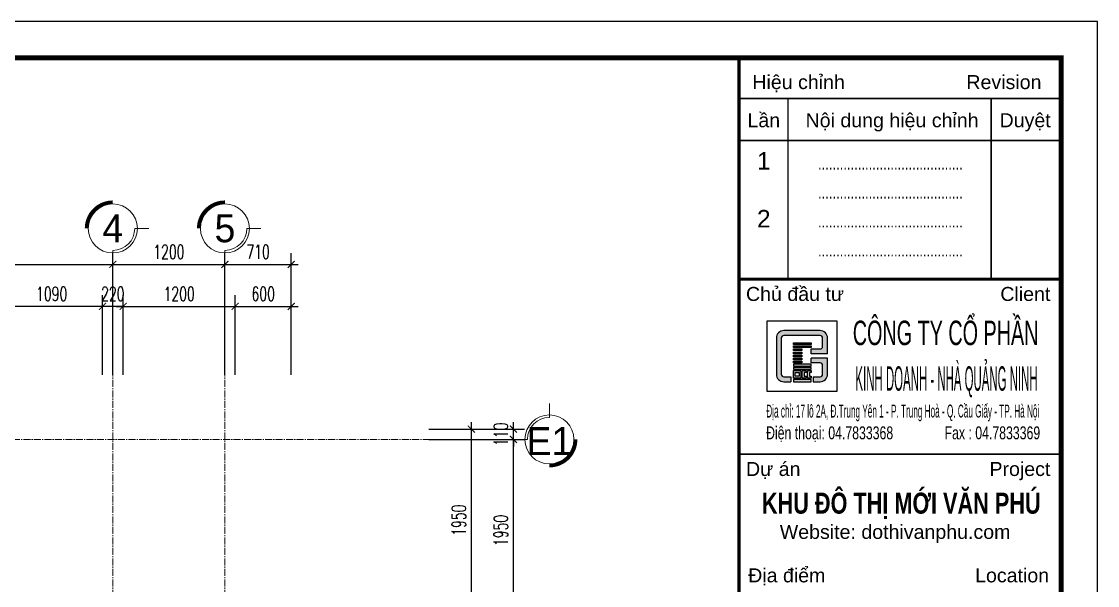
# Model space of a CAD drawing. Header units: millimetres. Extents: x -229618 to 2906, y -178063 to 96806.
# Drawn here: x -197630 to -186113, y -72588 to -66547 of the extents above; entities that cross this region are included whole.
import ezdxf
from ezdxf.enums import TextEntityAlignment as Align

# ---------------------------------------------------------------- set-up
doc = ezdxf.new("R2010")
doc.units = ezdxf.units.MM
doc.header["$LTSCALE"] = 200
doc.header["$MEASUREMENT"] = 0
doc.header["$PDMODE"] = 3
doc.header["$PDSIZE"] = 50
doc.linetypes.add('CENTER2', pattern=[1.125, 0.75, -0.125, 0.125, -0.125])
doc.layers.get('0').update_dxf_attribs({"color": 95, "linetype": 'CONTINUOUS'})
doc.layers.get('DEFPOINTS').update_dxf_attribs({"linetype": 'CONTINUOUS'})
for name, color, linetype in [('DIM', 251, 'CONTINUOUS'), ('KHUNGTEN', 7, 'CONTINUOUS'), ('MANH', 9, 'CONTINUOUS'), ('TEXT', 33, 'CONTINUOUS')]:
    doc.layers.add(name, color=color, linetype=linetype)
for name, color, linetype, lineweight in [('hatch', 250, 'CONTINUOUS', 5), ('thay', 7, 'CONTINUOUS', 18), ('tim', 18, 'CENTER2', 9)]:
    doc.layers.add(name, color=color, linetype=linetype, lineweight=lineweight)
doc.layers.add('in', color=203, linetype='CONTINUOUS', lineweight=5, plot=False)
doc.styles.add('Aria H B iso', font='Vharialb_0.ttf')
doc.styles.add('Aria H iso', font='Vharial_0.ttf')
doc.styles.add('Arial iso', font='vnarial_0.ttf')
doc.styles.add('Arial N  iso', font='vnarialn_0.ttf')
doc.styles.add('dam', font='Vhavanb_0.ttf', dxfattribs={"width": 0.9, "height": 450})
doc.styles.add('khung', font='Vhcentn_0.ttf')
doc.styles.add('NHO2', font='vncc-rms.shx', dxfattribs={"width": 0.65})
doc.styles.add('Scale', font='vnsimli.shx', dxfattribs={"width": 0.65, "bigfont": 'bigfont.shx'})
doc.dimstyles.new('Scale', dxfattribs={"dimscale": 75, "dimtxt": 2, "dimasz": 1, "dimexe": 1.6, "dimexo": 0, "dimgap": 0.8, "dimtad": 1, "dimdec": 0, "dimzin": 0, "dimdsep": 46, "dimtxsty": 'Scale', "dimblk": 'ARCHTICK', "dimcen": 0.1, "dimdle": 1, "dimclrd": 256, "dimclre": 256, "dimclrt": 3, "dimadec": 0, "dimazin": 0, "dimtfac": 1, "dimtdec": 0, "dimtix": 1, "dimtmove": 2, "dimatfit": 3, "dimldrblk": 'ARCHTICK', "dimfxl": 0, "dimtolj": 1, "dimtzin": 0, "dimarcsym": 0})

# ---------------------------------------------------------------- blocks, each defined once
blk = doc.blocks.new('LO GO NHA QUANG NINH')
at = {"layer": 'hatch', "lineweight": -2}
for points in [[(865, 759, 0.414214), (759, 865), (241, 865, 0.414214), (135, 759), (135, 500), (205, 500), (205, 759, -0.414214), (241, 795), (759, 795, -0.414214), (795, 759), (795, 640, -0.414214), (759, 604), (632, 604), (632, 533), (865, 533)], [(342, 205), (241, 205, -0.414214), (205, 241), (205, 500), (135, 500), (135, 241, 0.414214), (241, 135), (342, 135)], [(865, 474), (632, 474), (632, 404), (759, 404, -0.414214), (795, 368), (795, 241, -0.414214), (759, 205), (658, 205), (658, 135), (759, 135, 0.414214), (865, 241)]]:
    blk.add_hatch(color=32, dxfattribs=at).paths.add_polyline_path(points)
h = blk.add_hatch(color=32, dxfattribs=at)
h.paths.add_polyline_path([(378, 428), (499, 428), (499, 404), (378, 404)])
h.paths.add_polyline_path([(378, 472), (499, 472), (499, 448), (378, 448)])
h.paths.add_polyline_path([(378, 516), (499, 516), (499, 492), (378, 492)])
h.paths.add_polyline_path([(378, 560), (499, 560), (499, 536), (378, 536)])
h.paths.add_polyline_path([(378, 604), (499, 604), (499, 580), (378, 580)])
h.paths.add_polyline_path([(378, 648), (632, 648), (632, 624), (378, 624)])
h.paths.add_polyline_path([(378, 692), (632, 692), (632, 668), (378, 668)])
h = blk.add_hatch(color=32, dxfattribs=at)
h.paths.add_polyline_path([(378, 316), (632, 316), (632, 340), (378, 340)])
h.paths.add_polyline_path([(378, 360), (632, 360), (632, 384), (378, 384)])
h.paths.add_polyline_path([(632, 216), (632, 188), (578, 188), (578, 296), (632, 296), (632, 268), (606, 268), (606, 216)])
h.paths.add_polyline_path([(558, 216), (558, 188), (503, 188), (503, 296), (558, 296), (558, 268), (532, 268), (532, 216)])
h.paths.add_polyline_path([(458, 216), (403, 216), (403, 268), (458, 268)], flags=16)
h.paths.add_polyline_path([(483, 188), (378, 188), (378, 296), (483, 296)])
h.paths.add_polyline_path([(378, 135), (632, 135), (632, 168), (378, 168)])
for p, q in [((632, 533), (632, 604)), ((865, 533), (632, 533)), ((865, 474), (632, 474)), ((632, 404), (632, 474)), ((342, 205), (342, 135)), ((658, 205), (658, 135))]:
    blk.add_line(p, q, dxfattribs=at)
for points in [[(865, 533), (865, 759, 0.414214), (759, 865), (241, 865, 0.414214), (135, 759), (135, 241, 0.414214), (241, 135), (342, 135)], [(632, 604), (759, 604, 0.414214), (795, 640), (795, 759, 0.414214), (759, 795), (241, 795, 0.414214), (205, 759), (205, 241, 0.414214), (241, 205), (342, 205)], [(658, 135), (759, 135, 0.414214), (865, 241), (865, 474)], [(658, 205), (759, 205, 0.414214), (795, 241), (795, 368, 0.414214), (759, 404), (632, 404)]]:
    blk.add_lwpolyline(points, format="xyb", dxfattribs=at)
for points in [[(378, 692), (632, 692), (632, 668), (378, 668)], [(378, 648), (632, 648), (632, 624), (378, 624)], [(378, 604), (499, 604), (499, 580), (378, 580)], [(378, 560), (499, 560), (499, 536), (378, 536)], [(378, 516), (499, 516), (499, 492), (378, 492)], [(378, 472), (499, 472), (499, 448), (378, 448)], [(378, 428), (499, 428), (499, 404), (378, 404)], [(378, 360), (632, 360), (632, 384), (378, 384)], [(378, 316), (632, 316), (632, 340), (378, 340)], [(483, 188), (378, 188), (378, 296), (483, 296)], [(378, 135), (632, 135), (632, 168), (378, 168)], [(458, 216), (403, 216), (403, 268), (458, 268)]]:
    blk.add_lwpolyline(points, close=True, dxfattribs=at)
for points in [[(558, 216), (558, 188), (503, 188), (503, 296), (558, 296), (558, 268), (532, 268), (532, 216), (558, 216)], [(632, 216), (632, 188), (578, 188), (578, 296), (632, 296), (632, 268), (606, 268), (606, 216), (632, 216)]]:
    blk.add_lwpolyline(points, dxfattribs=at)
at = {"layer": 'thay', "lineweight": -2}
blk.add_lwpolyline([(0, 0), (1000, 0), (1000, 1000), (0, 1000)], close=True, dxfattribs=at)
blk = doc.blocks.new('KhungA3')
at = {"layer": 'DEFPOINTS', "color": 8}
blk.add_lwpolyline([(-3.74, 3.81), (416.31, 3.81), (416.31, 300.81), (-3.74, 300.81)], close=True, dxfattribs=at)
at = {"layer": 'KHUNGTEN', "color": 4}
for points, const_width in [([(7.54, 8.99), (411.13, 8.99), (411.13, 295.64), (7.54, 295.64)], 0.724), ([(365.13, 295.64), (411.13, 295.64), (411.13, 8.99), (365.13, 8.99)], 0.466)]:
    blk.add_lwpolyline(points, close=True, dxfattribs=dict(at, const_width=const_width))
at = {"layer": 'KHUNGTEN', "color": 8, "const_width": 0.207}
for points in [[(365.13, 289.81), (411.13, 289.81)], [(372.13, 289.81), (372.13, 264.01)], [(401.13, 289.81), (401.13, 264.01)], [(365.13, 283.81), (411.13, 283.81)], [(365.13, 239.01), (411.13, 239.01)]]:
    blk.add_lwpolyline(points, dxfattribs=at)
at = {"layer": 'KHUNGTEN', "color": 4, "const_width": 0.466}
blk.add_lwpolyline([(365.13, 264.01), (411.13, 264.01)], dxfattribs=at)
at = {"layer": 'KHUNGTEN'}
blk.add_lwpolyline([(369.13, 248.01), (379.13, 248.01), (379.13, 258.01), (369.13, 258.01)], close=True, dxfattribs=at)
at = {"layer": 'DIM', "linetype": 'Continuous', "xscale": 0.009999999999999998, "yscale": 0.009999999999999998, "zscale": 0.009999999999999992}
blk.add_blockref('LO GO NHA QUANG NINH', (369.13, 248.01), dxfattribs=at)
at = {"layer": 'KHUNGTEN', "color": 8, "style": 'Arial iso'}
for s, height, width, p in [('HiÖu chØnh', 2, 1, (367.05, 291.16)), ('Chñ ®Çu t\xad', 2, 1, (366.14, 260.9)), ('§iÖn tho¹i: 04.7833368', 1.8479, 0.679517, (369.01, 241.14)), ('Dù ¸n', 2, 1, (366.14, 235.9)), ('Website: dothivanphu.com', 2, 1, (370.96, 226.92)), ('§Þa ®iÓm', 2, 1, (366.45, 220.71))]:
    blk.add_text(s, height=height, dxfattribs=dict(at, width=width)).set_placement(p)
for s, height, width, p in [('Revision', 2, 1, (408.31, 291.16)), ('Client', 2, 1, (409.58, 260.9)), ('Fax : 04.7833369', 1.8479, 0.679517, (408.13, 241.14)), ('Project', 2, 1, (409.58, 235.9)), ('Location', 2, 1, (409.4, 220.71))]:
    blk.add_text(s, height=height, dxfattribs=dict(at, width=width)).set_placement(p, align=Align.RIGHT)
at = {"layer": 'KHUNGTEN', "color": 8, "style": 'Arial iso', "width": 1}
for s, p in [('LÇn', (368.68, 286.71)), ('Néi dung hiÖu chØnh', (386.99, 286.71)), ('DuyÖt', (405.98, 286.71))]:
    blk.add_text(s, height=2, dxfattribs=at).set_placement(p, align=Align.MIDDLE_CENTER)
at = {"layer": 'KHUNGTEN', "color": 8}
for s, height, style, width, p in [('1', 2.5, 'Arial N  iso', 1, (368.68, 279.67)), ('........................................', 1.738, 'NHO2', 0.8, (386.75, 279.67)), ('........................................', 1.738, 'NHO2', 0.8, (386.75, 275.53)), ('2', 2.5, 'Arial N  iso', 1, (368.68, 271.4)), ('........................................', 1.738, 'NHO2', 0.8, (386.75, 271.4)), ('........................................', 1.738, 'NHO2', 0.8, (386.75, 267.26))]:
    blk.add_text(s, height=height, dxfattribs=dict(at, style=style, width=width)).set_placement(p, align=Align.CENTER)
at = {"layer": 'KHUNGTEN', "style": 'khung'}
for s, width, p, p2 in [('c«ng ty cæ phÇn', 0.567651, (381.38, 254.59), (407.88, 254.59)), ('KINH DOANH - NHµ QU¶NG NINH', 0.310766, (381.76, 248.07), (407.76, 248.07))]:
    blk.add_text(s, height=3.5, dxfattribs=dict(at, width=width)).set_placement(p, p2, align=Align.FIT)
at = {"layer": 'KHUNGTEN', "color": 8, "style": 'Arial iso', "width": 0.452509}
blk.add_text('§Þa chØ: 17 l« 2A, §.Trung Yªn 1 - P. Trung Hoµ - Q. CÇu GiÊy - TP. Hµ Néi', height=1.8479, dxfattribs=at).set_placement((369.04, 244.25), (408, 244.25), align=Align.FIT)
at = {"layer": 'KHUNGTEN', "color": 7, "style": 'Aria H B iso', "width": 0.742905}
blk.add_text('KHU §¤ THÞ MíI V¡N PHó', height=3, dxfattribs=at).set_placement((368.41, 230.52), (408.19, 230.52), align=Align.FIT)
blk = doc.blocks.new('tr')
at = {"layer": 'thay', "ltscale": 600}
for p, q in [((0, -200), (0, 0)), ((313, -513), (513, -513))]:
    blk.add_line(p, q, dxfattribs=at)
at = {"layer": 'thay', "ltscale": 600, "const_width": 50}
blk.add_lwpolyline([(-375, -513, 0.414214), (0, -888, 0.414214)], format="xyb", dxfattribs=at)
at = {"layer": 'thay', "ltscale": 600}
blk.add_circle((0, -513), 350, dxfattribs=at)
blk.add_arc((0, -513), 313, 0, 90, dxfattribs=at)
at = {"layer": 'TEXT', "linetype": 'Continuous', "style": 'Aria H iso'}
blk.add_attdef('A', text='', height=350, dxfattribs=at).set_placement((0, -671), align=Align.CENTER)
blk = doc.blocks.new('_ArchTick')
at = {"color": 0, "linetype": 'ByBlock', "const_width": 0.15}
blk.add_lwpolyline([(-0.5, -0.5), (0.5, 0.5)], dxfattribs=at)
blk = doc.blocks.new('*D1762')
at = {"layer": 'DEFPOINTS', "color": 0, "linetype": 'Continuous'}
for p in [(-196653, -69148), (-200853, -70333), (-196653, -70333)]:
    blk.add_point(p, dxfattribs=at)
at = {"layer": 'DIM', "linetype": 'Continuous', "lineweight": -2}
for p, q in [((-200853, -70333), (-200853, -69028)), ((-196653, -70333), (-196653, -69028)), ((-200928, -69148), (-196578, -69148))]:
    blk.add_line(p, q, dxfattribs=at)
at = {"layer": 'DIM', "linetype": 'Continuous', "lineweight": -2, "xscale": 75, "yscale": 75, "zscale": 75, "rotation": 180}
blk.add_blockref('_ArchTick', (-200853, -69148), dxfattribs=at)
at = {"layer": 'DIM', "linetype": 'Continuous', "lineweight": -2, "xscale": 75, "yscale": 75, "zscale": 75}
blk.add_blockref('_ArchTick', (-196653, -69148), dxfattribs=at)
at = {"layer": 'DIM', "color": 3, "linetype": 'Continuous', "insert": (-198753, -69013), "char_height": 150, "attachment_point": 5, "style": 'Scale'}
blk.add_mtext('\\A1;4200', dxfattribs=at)
blk = doc.blocks.new('*D1763')
at = {"layer": 'DEFPOINTS', "color": 0, "linetype": 'Continuous'}
for p in [(-195453, -69148), (-196653, -70333), (-195453, -70333)]:
    blk.add_point(p, dxfattribs=at)
at = {"layer": 'DIM', "linetype": 'Continuous', "lineweight": -2}
for p, q in [((-196653, -70333), (-196653, -69028)), ((-195453, -70333), (-195453, -69028)), ((-196728, -69148), (-195378, -69148))]:
    blk.add_line(p, q, dxfattribs=at)
at = {"layer": 'DIM', "linetype": 'Continuous', "lineweight": -2, "xscale": 75, "yscale": 75, "zscale": 75, "rotation": 180}
blk.add_blockref('_ArchTick', (-196653, -69148), dxfattribs=at)
at = {"layer": 'DIM', "linetype": 'Continuous', "lineweight": -2, "xscale": 75, "yscale": 75, "zscale": 75}
blk.add_blockref('_ArchTick', (-195453, -69148), dxfattribs=at)
at = {"layer": 'DIM', "color": 3, "linetype": 'Continuous', "insert": (-196053, -69013), "char_height": 150, "attachment_point": 5, "style": 'Scale'}
blk.add_mtext('\\A1;1200', dxfattribs=at)
blk = doc.blocks.new('*D1766')
at = {"layer": 'DEFPOINTS', "color": 0, "linetype": 'Continuous'}
for p in [(-193270, -71023), (-192365, -71023), (-193270, -72973)]:
    blk.add_point(p, dxfattribs=at)
at = {"layer": 'DIM', "linetype": 'Continuous', "lineweight": -2}
for p, q in [((-193270, -71023), (-192245, -71023)), ((-192365, -73048), (-192365, -70948)), ((-193270, -72973), (-192245, -72973))]:
    blk.add_line(p, q, dxfattribs=at)
at = {"layer": 'DIM', "linetype": 'Continuous', "lineweight": -2, "xscale": 75, "yscale": 75, "zscale": 75}
for p, rotation in [((-192365, -71023), 90), ((-192365, -72973), 270)]:
    blk.add_blockref('_ArchTick', p, dxfattribs=dict(at, rotation=rotation))
at = {"layer": 'DIM', "color": 3, "linetype": 'Continuous', "insert": (-192500, -71998), "char_height": 150, "attachment_point": 5, "rotation": 90, "style": 'Scale'}
blk.add_mtext('\\A1;1950', dxfattribs=at)
blk = doc.blocks.new('*D1767')
at = {"layer": 'DEFPOINTS', "color": 0, "linetype": 'Continuous'}
for p in [(-193270, -70913), (-192365, -70913), (-193270, -71023)]:
    blk.add_point(p, dxfattribs=at)
at = {"layer": 'DIM', "linetype": 'Continuous', "lineweight": -2}
for p, q in [((-193270, -70913), (-192245, -70913)), ((-192365, -70913), (-192365, -70838)), ((-192365, -71023), (-192365, -70913)), ((-193270, -71023), (-192245, -71023)), ((-192365, -71023), (-192365, -71098))]:
    blk.add_line(p, q, dxfattribs=at)
at = {"layer": 'DIM', "linetype": 'Continuous', "lineweight": -2, "xscale": 75, "yscale": 75, "zscale": 75}
for p, rotation in [((-192365, -70913), 270), ((-192365, -71023), 90)]:
    blk.add_blockref('_ArchTick', p, dxfattribs=dict(at, rotation=rotation))
at = {"layer": 'DIM', "color": 3, "linetype": 'Continuous', "insert": (-192500, -70968), "char_height": 150, "attachment_point": 5, "rotation": 90, "style": 'Scale'}
blk.add_mtext('\\A1;110', dxfattribs=at)
blk = doc.blocks.new('*D1986')
at = {"layer": 'DEFPOINTS', "color": 0, "linetype": 'Continuous'}
for p in [(-196763, -69598), (-196763, -70333), (-196543, -70333)]:
    blk.add_point(p, dxfattribs=at)
at = {"layer": 'DIM', "linetype": 'Continuous', "lineweight": -2}
for p, q in [((-196763, -70333), (-196763, -69478)), ((-196543, -70333), (-196543, -69478)), ((-196763, -69598), (-196838, -69598)), ((-196543, -69598), (-196763, -69598)), ((-196543, -69598), (-196468, -69598))]:
    blk.add_line(p, q, dxfattribs=at)
at = {"layer": 'DIM', "linetype": 'Continuous', "lineweight": -2, "xscale": 75, "yscale": 75, "zscale": 75}
blk.add_blockref('_ArchTick', (-196763, -69598), dxfattribs=at)
at = {"layer": 'DIM', "linetype": 'Continuous', "lineweight": -2, "xscale": 75, "yscale": 75, "zscale": 75, "rotation": 180}
blk.add_blockref('_ArchTick', (-196543, -69598), dxfattribs=at)
at = {"layer": 'DIM', "color": 3, "linetype": 'Continuous', "insert": (-196653, -69463), "char_height": 150, "attachment_point": 5, "style": 'Scale'}
blk.add_mtext('\\A1;220', dxfattribs=at)
blk = doc.blocks.new('*D1987')
at = {"layer": 'DEFPOINTS', "color": 0, "linetype": 'Continuous'}
for p in [(-197853, -69598), (-197853, -70333), (-196763, -70333)]:
    blk.add_point(p, dxfattribs=at)
at = {"layer": 'DIM', "linetype": 'Continuous', "lineweight": -2}
for p, q in [((-197853, -70333), (-197853, -69478)), ((-196763, -70333), (-196763, -69478)), ((-196688, -69598), (-197928, -69598))]:
    blk.add_line(p, q, dxfattribs=at)
at = {"layer": 'DIM', "linetype": 'Continuous', "lineweight": -2, "xscale": 75, "yscale": 75, "zscale": 75, "rotation": 180}
blk.add_blockref('_ArchTick', (-197853, -69598), dxfattribs=at)
at = {"layer": 'DIM', "linetype": 'Continuous', "lineweight": -2, "xscale": 75, "yscale": 75, "zscale": 75}
blk.add_blockref('_ArchTick', (-196763, -69598), dxfattribs=at)
at = {"layer": 'DIM', "color": 3, "linetype": 'Continuous', "insert": (-197308, -69463), "char_height": 150, "attachment_point": 5, "style": 'Scale'}
blk.add_mtext('\\A1;1090', dxfattribs=at)
blk = doc.blocks.new('*D2087')
at = {"layer": 'DEFPOINTS', "color": 0, "linetype": 'Continuous'}
for p in [(-194743, -69148), (-195453, -70333), (-194743, -70333)]:
    blk.add_point(p, dxfattribs=at)
at = {"layer": 'DIM', "linetype": 'Continuous', "lineweight": -2}
for p, q in [((-195453, -70333), (-195453, -69028)), ((-194743, -70333), (-194743, -69028)), ((-195528, -69148), (-194668, -69148))]:
    blk.add_line(p, q, dxfattribs=at)
at = {"layer": 'DIM', "linetype": 'Continuous', "lineweight": -2, "xscale": 75, "yscale": 75, "zscale": 75, "rotation": 180}
blk.add_blockref('_ArchTick', (-195453, -69148), dxfattribs=at)
at = {"layer": 'DIM', "linetype": 'Continuous', "lineweight": -2, "xscale": 75, "yscale": 75, "zscale": 75}
blk.add_blockref('_ArchTick', (-194743, -69148), dxfattribs=at)
at = {"layer": 'DIM', "color": 3, "linetype": 'Continuous', "insert": (-195098, -69013), "char_height": 150, "attachment_point": 5, "style": 'Scale'}
blk.add_mtext('\\A1;710', dxfattribs=at)
blk = doc.blocks.new('*D2136')
at = {"layer": 'DEFPOINTS', "color": 0}
for p in [(-195343, -69598), (-196543, -70333), (-195343, -70333)]:
    blk.add_point(p, dxfattribs=at)
at = {"layer": 'DIM', "lineweight": -2}
for p, q in [((-196543, -70333), (-196543, -69478)), ((-195343, -70333), (-195343, -69478)), ((-196618, -69598), (-195268, -69598))]:
    blk.add_line(p, q, dxfattribs=at)
at = {"layer": 'DIM', "lineweight": -2, "xscale": 75, "yscale": 75, "zscale": 75, "rotation": 180}
blk.add_blockref('_ArchTick', (-196543, -69598), dxfattribs=at)
at = {"layer": 'DIM', "lineweight": -2, "xscale": 75, "yscale": 75, "zscale": 75}
blk.add_blockref('_ArchTick', (-195343, -69598), dxfattribs=at)
at = {"layer": 'DIM', "color": 3, "insert": (-195943, -69463), "char_height": 150, "attachment_point": 5, "style": 'Scale'}
blk.add_mtext('\\A1;1200', dxfattribs=at)
blk = doc.blocks.new('*D2137')
at = {"layer": 'DEFPOINTS', "color": 0}
for p in [(-194743, -69598), (-195343, -70333), (-194743, -70333)]:
    blk.add_point(p, dxfattribs=at)
at = {"layer": 'DIM', "lineweight": -2}
for p, q in [((-195343, -70333), (-195343, -69478)), ((-194743, -70333), (-194743, -69478)), ((-195418, -69598), (-194668, -69598))]:
    blk.add_line(p, q, dxfattribs=at)
at = {"layer": 'DIM', "lineweight": -2, "xscale": 75, "yscale": 75, "zscale": 75, "rotation": 180}
blk.add_blockref('_ArchTick', (-195343, -69598), dxfattribs=at)
at = {"layer": 'DIM', "lineweight": -2, "xscale": 75, "yscale": 75, "zscale": 75}
blk.add_blockref('_ArchTick', (-194743, -69598), dxfattribs=at)
at = {"layer": 'DIM', "color": 3, "insert": (-195043, -69463), "char_height": 150, "attachment_point": 5, "style": 'Scale'}
blk.add_mtext('\\A1;600', dxfattribs=at)
blk = doc.blocks.new('*D2156')
at = {"layer": 'DEFPOINTS', "color": 0}
for p in [(-193270, -70913), (-192815, -70913), (-193270, -72863)]:
    blk.add_point(p, dxfattribs=at)
at = {"layer": 'DIM', "lineweight": -2}
for p, q in [((-193270, -70913), (-192695, -70913)), ((-192815, -72938), (-192815, -70838)), ((-193270, -72863), (-192695, -72863))]:
    blk.add_line(p, q, dxfattribs=at)
at = {"layer": 'DIM', "lineweight": -2, "xscale": 75, "yscale": 75, "zscale": 75}
for p, rotation in [((-192815, -70913), 90), ((-192815, -72863), 270)]:
    blk.add_blockref('_ArchTick', p, dxfattribs=dict(at, rotation=rotation))
at = {"layer": 'DIM', "color": 3, "insert": (-192950, -71888), "char_height": 150, "attachment_point": 5, "rotation": 90, "style": 'Scale'}
blk.add_mtext('\\A1;1950', dxfattribs=at)

msp = doc.modelspace()

# ---------------------------------------------------------------- linework, layer by layer
at = {"layer": 'in', "linetype": 'Continuous'}
msp.add_lwpolyline([(-217616.4, -88821.6), (-186113.1, -88821.6), (-186113.1, -66546.6), (-217616.4, -66546.6)], close=True, dxfattribs=at)
at = {"layer": 'tim', "ltscale": 0.5}
for p, q in [((-196653, -69148.2), (-196653, -82730.2)), ((-195453, -69148.2), (-195453, -82730.2)), ((-211222.8, -71023.2), (-192365, -71023.2))]:
    msp.add_line(p, q, dxfattribs=at)

# ---------------------------------------------------------------- block references
at = {"layer": 'KHUNGTEN', "xscale": 75, "yscale": 75, "zscale": 75.00000000000009}
msp.add_blockref('KhungA3', (-217336, -89107.6), dxfattribs=at)
at = {"layer": 'MANH', "yscale": 0.75, "zscale": 0.75}
for p, xscale, rotation in [((-196653, -69148.2), -0.75, 180), ((-195453, -69148.2), -0.75, 180), ((-192365, -71023.2), 0.75, 90)]:
    msp.add_blockref('tr', p, dxfattribs=dict(at, xscale=xscale, rotation=rotation))

# ---------------------------------------------------------------- texts
at = {"layer": 'TEXT', "linetype": 'Continuous', "style": 'dam'}
for s, p in [('4', (-196653, -68763.3)), ('5', (-195453, -68763.3)), ('e1', (-191980.1, -71041.7))]:
    msp.add_text(s, height=300, dxfattribs=at).set_placement(p, align=Align.MIDDLE)

# ---------------------------------------------------------------- dimensions: what is measured, and where the dimension line sits
at = {"layer": 'DIM', "linetype": 'Continuous'}
for base, p1, p2, picture, middle in [((-196653, -69148.2), (-200853, -70333.3), (-196653, -70333.3), '*D1762', (-198753, -69013.2)), ((-195453, -69148.2), (-196653, -70333.3), (-195453, -70333.3), '*D1763', (-196053, -69013.2))]:
    dim = msp.add_linear_dim(base=base, p1=p1, p2=p2, dimstyle='Scale', dxfattribs=at)
    dim.commit()
    dim.dimension.update_dxf_attribs({"geometry": picture, "text_midpoint": middle})
for base, p1, p2, picture, middle in [((-194743, -69148.2), (-195453, -70333.3), (-194743, -70333.3), '*D2087', (-195098, -69013.2)), ((-197853, -69598.2), (-196763, -70333.3), (-197853, -70333.3), '*D1987', (-197308, -69463.2)), ((-196763, -69598.2), (-196543, -70333.3), (-196763, -70333.3), '*D1986', (-196653, -69463.2))]:
    dim = msp.add_linear_dim(base=base, p1=p1, p2=p2, dimstyle='Scale', override={"dimfxl": 70}, dxfattribs=at)
    dim.commit()
    dim.dimension.update_dxf_attribs({"geometry": picture, "text_midpoint": middle})
at = {"layer": 'DIM'}
for base, p1, p2, picture, middle in [((-195343, -69598.2), (-196543, -70333.3), (-195343, -70333.3), '*D2136', (-195943, -69463.2)), ((-194743, -69598.2), (-195343, -70333.3), (-194743, -70333.3), '*D2137', (-195043, -69463.2))]:
    dim = msp.add_linear_dim(base=base, p1=p1, p2=p2, dimstyle='Scale', dxfattribs=at)
    dim.commit()
    dim.dimension.update_dxf_attribs({"geometry": picture, "text_midpoint": middle})
at = {"layer": 'DIM', "linetype": 'Continuous'}
for base, p1, p2, picture, middle in [((-192365, -70913.2), (-193270.4, -71023.2), (-193270.4, -70913.2), '*D1767', (-192500, -70968.2)), ((-192365, -71023.2), (-193270.4, -72973.2), (-193270.4, -71023.2), '*D1766', (-192500, -71998.2))]:
    dim = msp.add_linear_dim(base=base, p1=p1, p2=p2, angle=270, dimstyle='Scale', dxfattribs=at)
    dim.commit()
    dim.dimension.update_dxf_attribs({"geometry": picture, "text_midpoint": middle})
at = {"layer": 'DIM'}
dim = msp.add_linear_dim(base=(-192815, -70913.2), p1=(-193270.4, -72863.2), p2=(-193270.4, -70913.2), angle=270, dimstyle='Scale', dxfattribs=at)
dim.commit()
dim.dimension.update_dxf_attribs({"geometry": '*D2156', "text_midpoint": (-192950, -71888.2)})

doc.saveas('drawing.dxf')
